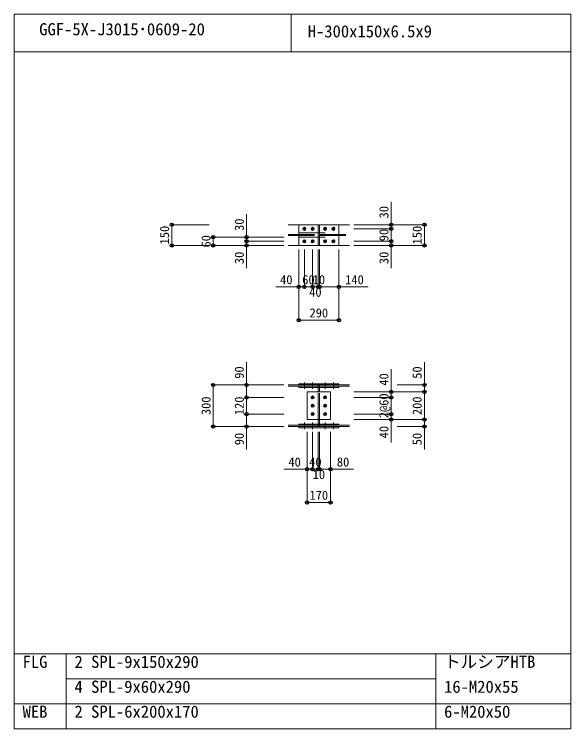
# Model space of a CAD drawing. Units: millimetres, scale not verified. Extents: x -8310 to 8310, y -4800 to 5700.
# Drawn here: x -4110 to -90, y 540 to 5700 of the extents above; entities that cross this region are included whole.
import ezdxf
from ezdxf.enums import TextEntityAlignment as Align

# ---------------------------------------------------------------- set-up
doc = ezdxf.new("R2010")
doc.units = ezdxf.units.MM
doc.header["$LTSCALE"] = 30
doc.header["$PDMODE"] = 32
doc.header["$PDSIZE"] = 24
doc.linetypes.add('USER2', pattern=[9.525, 6.35, -3.175])
doc.layers.add('0-0', color=7, linetype='Continuous')
doc.layers.add('0-2', color=7, linetype='Continuous')
for name, color, linetype, lineweight in [('0-1', 7, 'Continuous', 18), ('0-5', 7, 'Continuous', 18), ('0-6', 7, 'USER2', 18), ('0-8', 7, 'Continuous', 18), ('0-9', 7, 'Continuous', 18), ('0-A', 7, 'Continuous', 18), ('0-B', 7, 'Continuous', 18)]:
    doc.layers.add(name, color=color, linetype=linetype, lineweight=lineweight)
doc.styles.add('ＭＳ ゴシック', font='')
doc.styles.get('ＭＳ ゴシック').set_extended_font_data('MS Gothic')

msp = doc.modelspace()

# ---------------------------------------------------------------- linework, layer by layer
at = {"layer": '0-0'}
for p in [(-2972, 4180.5), (-1387, 4180.5), (-1147, 4180.5), (-1387, 4150.5), (-2672, 4090.5), (-2432, 4090.5), (-2972, 4030.5), (-2672, 4030.5), (-2432, 4060.5), (-2432, 4030.5), (-1387, 4060.5), (-1387, 4030.5), (-1147, 4030.5), (-2054.5, 3730.5), (-2014.5, 3730.5), (-1954.5, 3730.5), (-1914.5, 3730.5), (-1904.5, 3730.5), (-1764.5, 3730.5), (-2054.5, 3490.5), (-1764.5, 3490.5), (-2672, 3022.5), (-2432, 3022.5), (-1147, 3022.5), (-2432, 2932.5), (-1387, 2972.5), (-1387, 2932.5), (-1147, 2972.5), (-2432, 2812.5), (-1387, 2812.5), (-1387, 2772.5), (-1147, 2772.5), (-2672, 2722.5), (-2432, 2722.5), (-1147, 2722.5), (-1994.5, 2413.5), (-1954.5, 2413.5), (-1914.5, 2413.5), (-1904.5, 2413.5), (-1824.5, 2413.5), (-1994.5, 2173.5), (-1824.5, 2173.5)]:
    msp.add_point(p, dxfattribs=at)
at = {"layer": '0-1'}
for p, q in [((-4110, 540), (-4110, 5700)), ((-4110, 5700), (-90, 5700)), ((-2110, 5430), (-2110, 5700)), ((-90, 540), (-90, 5700)), ((-4110, 5430), (-90, 5430)), ((-4110, 1080), (-90, 1080)), ((-3735, 540), (-3735, 1080)), ((-1065, 540), (-1065, 1080)), ((-3735, 900), (-1065, 900)), ((-4110, 720), (-90, 720)), ((-4110, 540), (-90, 540))]:
    msp.add_line(p, q, dxfattribs=at)
at = {"layer": '0-5'}
for p, q in [((-2132, 4180.5), (-1914.5, 4180.5)), ((-2054.5, 4180.5), (-1764.5, 4180.5)), ((-2054.5, 4030.5), (-2054.5, 4180.5)), ((-1904.5, 4180.5), (-1687, 4180.5)), ((-2132, 4030.5), (-1914.5, 4030.5)), ((-1904.5, 4030.5), (-1687, 4030.5)), ((-2132, 3022.5), (-1914.5, 3022.5)), ((-2054.5, 3031.5), (-1764.5, 3031.5)), ((-2054.5, 3022.5), (-2054.5, 3031.5)), ((-2054.5, 3013.5), (-1764.5, 3013.5)), ((-2054.5, 3004.5), (-2054.5, 3013.5)), ((-1914.5, 2972.5), (-1914.5, 3004.5)), ((-1904.5, 3022.5), (-1687, 3022.5)), ((-1904.5, 3013.5), (-1904.5, 3022.5)), ((-1904.5, 3013.5), (-1687, 3013.5)), ((-1904.5, 2972.5), (-1904.5, 3004.5)), ((-1994.5, 2972.5), (-1824.5, 2972.5)), ((-1994.5, 2772.5), (-1994.5, 2972.5)), ((-2054.5, 2740.5), (-1914.5, 2740.5)), ((-2054.5, 2731.5), (-2054.5, 2740.5)), ((-1914.5, 2740.5), (-1914.5, 2772.5)), ((-1914.5, 2740.5), (-1764.5, 2740.5)), ((-1904.5, 2740.5), (-1904.5, 2772.5)), ((-1764.5, 2731.5), (-1764.5, 2740.5)), ((-2132, 2731.5), (-1914.5, 2731.5)), ((-2054.5, 2731.5), (-1914.5, 2731.5)), ((-2054.5, 2722.5), (-1914.5, 2722.5)), ((-2054.5, 2713.5), (-2054.5, 2722.5)), ((-2054.5, 2713.5), (-1914.5, 2713.5)), ((-1914.5, 2731.5), (-1764.5, 2731.5)), ((-1914.5, 2722.5), (-1764.5, 2722.5)), ((-1914.5, 2713.5), (-1764.5, 2713.5)), ((-1904.5, 2722.5), (-1687, 2722.5)), ((-1764.5, 2713.5), (-1764.5, 2722.5))]:
    msp.add_line(p, q, dxfattribs=at)
for points in [[(-2054.5, 4030.5), (-1764.5, 4030.5), (-1764.5, 4180.5)], [(-2132, 3013.5), (-1914.5, 3013.5), (-1914.5, 3022.5)], [(-2054.5, 3022.5), (-1764.5, 3022.5), (-1764.5, 3031.5)], [(-2054.5, 3004.5), (-1764.5, 3004.5), (-1764.5, 3013.5)], [(-1994.5, 2772.5), (-1824.5, 2772.5), (-1824.5, 2972.5)], [(-2132, 2722.5), (-1914.5, 2722.5), (-1914.5, 2731.5)], [(-1904.5, 2722.5), (-1904.5, 2731.5), (-1687, 2731.5)]]:
    msp.add_lwpolyline(points, dxfattribs=at)
at = {"layer": '0-6'}
for p, q in [((-2054.5, 4180.5), (-1764.5, 4180.5)), ((-1914.5, 4030.5), (-1914.5, 4180.5)), ((-1904.5, 4030.5), (-1904.5, 4180.5)), ((-2132, 4108.75), (-1914.5, 4108.75)), ((-2132, 4102.25), (-1914.5, 4102.25)), ((-2054.5, 4120.5), (-1764.5, 4120.5)), ((-2054.5, 4090.5), (-1764.5, 4090.5)), ((-1904.5, 4108.75), (-1687, 4108.75)), ((-1904.5, 4102.25), (-1687, 4102.25)), ((-2054.5, 4030.5), (-1764.5, 4030.5)), ((-1914.5, 3004.5), (-1914.5, 3013.5)), ((-1904.5, 3004.5), (-1904.5, 3013.5)), ((-1914.5, 2772.5), (-1914.5, 2972.5)), ((-1904.5, 2772.5), (-1904.5, 2972.5)), ((-1914.5, 2731.5), (-1914.5, 2740.5)), ((-1904.5, 2731.5), (-1904.5, 2740.5))]:
    msp.add_line(p, q, dxfattribs=at)
at = {"layer": '0-8'}
for p, q in [((-2025.5, 4150.5), (-2003.5, 4150.5)), ((-2023.84, 4141.17), (-2005.17, 4159.83)), ((-2014.5, 4139.5), (-2014.5, 4161.5)), ((-1965.5, 4150.5), (-1943.5, 4150.5)), ((-1963.84, 4141.17), (-1945.17, 4159.83)), ((-1954.5, 4139.5), (-1954.5, 4161.5)), ((-1875.5, 4150.5), (-1853.5, 4150.5)), ((-1873.84, 4141.17), (-1855.17, 4159.83)), ((-1864.5, 4139.5), (-1864.5, 4161.5)), ((-1815.5, 4150.5), (-1793.5, 4150.5)), ((-1813.84, 4141.17), (-1795.17, 4159.83)), ((-1804.5, 4139.5), (-1804.5, 4161.5)), ((-2025.5, 4060.5), (-2003.5, 4060.5)), ((-2023.84, 4051.17), (-2005.17, 4069.83)), ((-2014.5, 4049.5), (-2014.5, 4071.5)), ((-1965.5, 4060.5), (-1943.5, 4060.5)), ((-1963.84, 4051.17), (-1945.17, 4069.83)), ((-1954.5, 4049.5), (-1954.5, 4071.5)), ((-1875.5, 4060.5), (-1853.5, 4060.5)), ((-1873.84, 4051.17), (-1855.17, 4069.83)), ((-1864.5, 4049.5), (-1864.5, 4071.5)), ((-1815.5, 4060.5), (-1793.5, 4060.5)), ((-1813.84, 4051.17), (-1795.17, 4069.83)), ((-1804.5, 4049.5), (-1804.5, 4071.5)), ((-1963.84, 2923.17), (-1945.17, 2941.83)), ((-1954.5, 2921.5), (-1954.5, 2943.5)), ((-1873.84, 2923.17), (-1855.17, 2941.83)), ((-1864.5, 2921.5), (-1864.5, 2943.5)), ((-1965.5, 2932.5), (-1943.5, 2932.5)), ((-1875.5, 2932.5), (-1853.5, 2932.5)), ((-1965.5, 2872.5), (-1943.5, 2872.5)), ((-1963.84, 2863.17), (-1945.17, 2881.83)), ((-1954.5, 2861.5), (-1954.5, 2883.5)), ((-1875.5, 2872.5), (-1853.5, 2872.5)), ((-1873.84, 2863.17), (-1855.17, 2881.83)), ((-1864.5, 2861.5), (-1864.5, 2883.5)), ((-1965.5, 2812.5), (-1943.5, 2812.5)), ((-1963.84, 2803.17), (-1945.17, 2821.83)), ((-1954.5, 2801.5), (-1954.5, 2823.5)), ((-1875.5, 2812.5), (-1853.5, 2812.5)), ((-1873.84, 2803.17), (-1855.17, 2821.83)), ((-1864.5, 2801.5), (-1864.5, 2823.5))]:
    msp.add_line(p, q, dxfattribs=at)
at = {"layer": '0-9'}
for p, q in [((-2014.5, 3041.5), (-2014.5, 2994.5)), ((-1954.5, 3041.5), (-1954.5, 2994.5)), ((-1864.5, 3041.5), (-1864.5, 2994.5)), ((-1804.5, 3041.5), (-1804.5, 2994.5)), ((-2014.5, 2703.5), (-2014.5, 2750.5)), ((-1954.5, 2703.5), (-1954.5, 2750.5)), ((-1864.5, 2703.5), (-1864.5, 2750.5)), ((-1804.5, 2703.5), (-1804.5, 2750.5))]:
    msp.add_line(p, q, dxfattribs=at)
at = {"layer": '0-A'}
for p, q in [((-2702, 4180.5), (-2972, 4180.5)), ((-1657, 4180.5), (-1387, 4180.5)), ((-1657, 4180.5), (-1147, 4180.5)), ((-1657, 4150.5), (-1387, 4150.5)), ((-2162, 4090.5), (-2672, 4090.5)), ((-2162, 4090.5), (-2432, 4090.5)), ((-2162, 4060.5), (-2432, 4060.5)), ((-2432, 3865.5), (-2432, 4060.5)), ((-2162, 4030.5), (-2432, 4030.5)), ((-1657, 4060.5), (-1387, 4060.5)), ((-1657, 4030.5), (-1387, 4030.5)), ((-1387, 3865.5), (-1387, 4060.5)), ((-2054.5, 4000.5), (-2054.5, 3730.5)), ((-2054.5, 4000.5), (-2054.5, 3490.5)), ((-2014.5, 4000.5), (-2014.5, 3730.5)), ((-2014.5, 4000.5), (-2014.5, 3730.5)), ((-1954.5, 4000.5), (-1954.5, 3730.5)), ((-1954.5, 4000.5), (-1954.5, 3730.5)), ((-1914.5, 4000.5), (-1914.5, 3730.5)), ((-1914.5, 4000.5), (-1914.5, 3730.5)), ((-1904.5, 4000.5), (-1904.5, 3730.5)), ((-1904.5, 4000.5), (-1904.5, 3730.5)), ((-1764.5, 4000.5), (-1764.5, 3730.5)), ((-1764.5, 4000.5), (-1764.5, 3490.5)), ((-2219.5, 3730.5), (-2014.5, 3730.5)), ((-2014.5, 3730.5), (-1954.5, 3730.5)), ((-1954.5, 3730.5), (-1914.5, 3730.5)), ((-1914.5, 3730.5), (-1904.5, 3730.5)), ((-1904.5, 3730.5), (-1554.5, 3730.5)), ((-2054.5, 3490.5), (-1764.5, 3490.5)), ((-2162, 3022.5), (-2672, 3022.5)), ((-2162, 3022.5), (-2432, 3022.5)), ((-1344.16, 3022.5), (-1147, 3022.5)), ((-1657, 2972.5), (-1387, 2972.5)), ((-1657, 2972.5), (-1147, 2972.5)), ((-2162, 2932.5), (-2432, 2932.5)), ((-1657, 2932.5), (-1387, 2932.5)), ((-2162, 2812.5), (-2432, 2812.5)), ((-2432, 2557.5), (-2432, 2812.5)), ((-1657, 2812.5), (-1387, 2812.5)), ((-1387, 2607.5), (-1387, 2812.5)), ((-1657, 2772.5), (-1387, 2772.5)), ((-1657, 2772.5), (-1147, 2772.5)), ((-1147, 2557.5), (-1147, 2772.5)), ((-2162, 2722.5), (-2432, 2722.5)), ((-1994.5, 2683.5), (-1994.5, 2413.5)), ((-1994.5, 2683.5), (-1994.5, 2173.5)), ((-1954.5, 2683.5), (-1954.5, 2413.5)), ((-1954.5, 2683.5), (-1954.5, 2413.5)), ((-1914.5, 2683.5), (-1914.5, 2413.5)), ((-1914.5, 2683.5), (-1914.5, 2413.5)), ((-1904.5, 2683.5), (-1904.5, 2413.5)), ((-1904.5, 2683.5), (-1904.5, 2413.5)), ((-1824.5, 2683.5), (-1824.5, 2413.5)), ((-1824.5, 2683.5), (-1824.5, 2173.5)), ((-1344.16, 2722.5), (-1147, 2722.5)), ((-2159.5, 2413.5), (-1954.5, 2413.5)), ((-1954.5, 2413.5), (-1914.5, 2413.5)), ((-1914.5, 2413.5), (-1904.5, 2413.5)), ((-1904.5, 2413.5), (-1659.5, 2413.5)), ((-1994.5, 2173.5), (-1824.5, 2173.5))]:
    msp.add_line(p, q, dxfattribs=at)
for points in [[(-1657, 4150.5), (-1387, 4150.5), (-1387, 4345.5)], [(-2162, 4060.5), (-2432, 4060.5), (-2432, 4255.5)], [(-2702, 4030.5), (-2972, 4030.5), (-2972, 4180.5)], [(-1657, 4030.5), (-1147, 4030.5), (-1147, 4180.5)], [(-1657, 4060.5), (-1387, 4060.5), (-1387, 4150.5)], [(-2162, 4030.5), (-2672, 4030.5), (-2672, 4090.5)], [(-2162, 2932.5), (-2432, 2932.5), (-2432, 3187.5)], [(-1657, 2972.5), (-1147, 2972.5), (-1147, 3187.5)], [(-1657, 2932.5), (-1387, 2932.5), (-1387, 3137.5)], [(-2162, 2722.5), (-2672, 2722.5), (-2672, 3022.5)], [(-1657, 2772.5), (-1147, 2772.5), (-1147, 2972.5)], [(-2162, 2812.5), (-2432, 2812.5), (-2432, 2932.5)], [(-1657, 2812.5), (-1387, 2812.5), (-1387, 2932.5)]]:
    msp.add_lwpolyline(points, dxfattribs=at)
at = {"layer": '0-B'}
for centre in [(-2014.5, 4150.5), (-1954.5, 4150.5), (-1864.5, 4150.5), (-1804.5, 4150.5), (-2014.5, 4060.5), (-1954.5, 4060.5), (-1864.5, 4060.5), (-1804.5, 4060.5), (-1954.5, 2932.5), (-1864.5, 2932.5), (-1954.5, 2872.5), (-1864.5, 2872.5), (-1954.5, 2812.5), (-1864.5, 2812.5)]:
    msp.add_circle(centre, 11, dxfattribs=at)

# ---------------------------------------------------------------- texts
at = {"layer": '0-2', "style": 'ＭＳ ゴシック'}
for s, p in [('GGF-5X-J3015･0609-20', (-3930, 5521.8)), ('H-300x150x6.5x9', (-1990, 5506.8)), ('FLG', (-4050, 952.8)), ('2', (-3675, 952.8)), ('SPL-9x150x290', (-3555, 952.8)), ('トルシアHTB', (-1005, 952.8)), ('4', (-3675, 772.8)), ('SPL-9x60x290', (-3555, 772.8)), ('16-M20x55', (-1005, 772.8)), ('WEB', (-4050, 592.8)), ('2', (-3675, 592.8)), ('SPL-6x200x170', (-3555, 592.8)), ('6-M20x50', (-1005, 592.8))]:
    msp.add_text(s, height=87.98, dxfattribs=at).set_placement(p, align=Align.BOTTOM_LEFT)
at = {"layer": '0-A', "style": 'ＭＳ ゴシック'}
for s, p in [('30', (-1387, 4225.5)), ('30', (-2432, 4135.5)), ('150', (-2972, 4038)), ('90', (-1387, 4060.5)), ('150', (-1147, 4038)), ('60', (-2672, 4015.5)), ('30', (-2432, 3895.5)), ('30', (-1387, 3895.5)), ('90', (-2432, 3067.5)), ('50', (-1147, 3067.5)), ('40', (-1387, 3017.5)), ('2@60', (-1387, 2782.5)), ('300', (-2672, 2805)), ('120', (-2432, 2805)), ('200', (-1147, 2805)), ('40', (-1387, 2637.5)), ('90', (-2432, 2587.5)), ('50', (-1147, 2587.5))]:
    msp.add_text(s, height=65.98, rotation=90, dxfattribs=at).set_placement(p, align=Align.BOTTOM_LEFT)
for s, p in [('40', (-2189.5, 3730.5)), ('60', (-2029.5, 3730.5)), ('10', (-1954.5, 3730.5)), ('140', (-1719.5, 3730.5)), ('40', (-1979.5, 3640.5)), ('290', (-1977, 3490.5)), ('40', (-2129.5, 2413.5)), ('40', (-1979.5, 2413.5)), ('80', (-1779.5, 2413.5)), ('10', (-1954.5, 2323.5)), ('170', (-1977, 2173.5))]:
    msp.add_text(s, height=65.98, dxfattribs=at).set_placement(p, align=Align.BOTTOM_LEFT)

doc.saveas('drawing.dxf')
